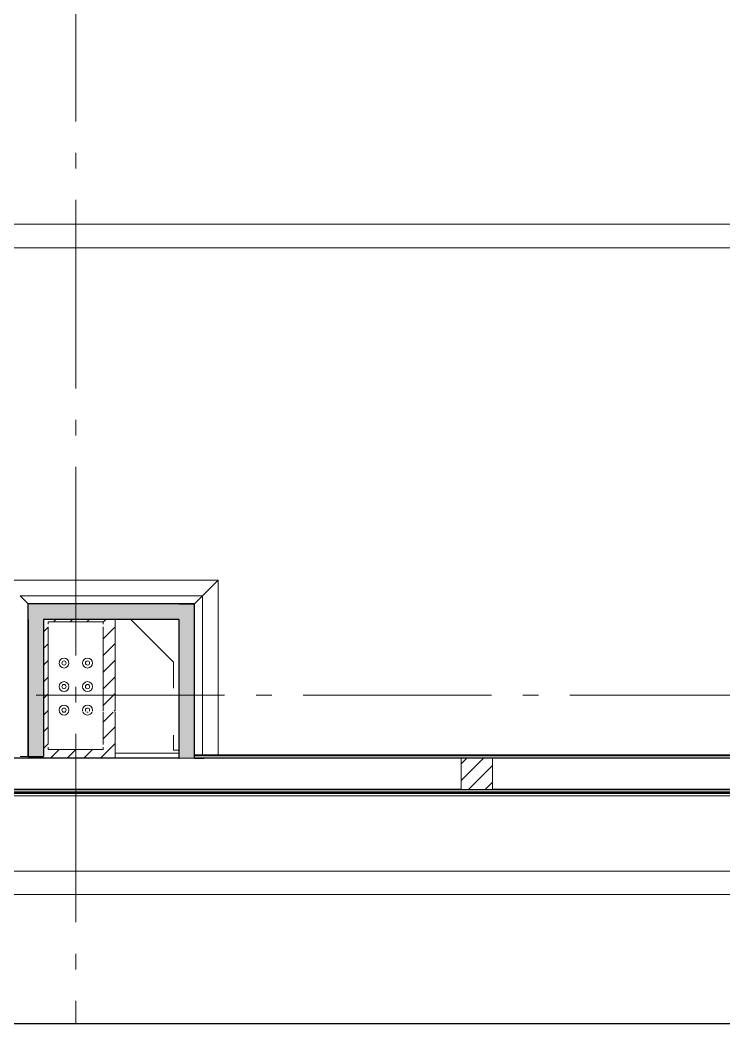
# Model space of a CAD drawing. Header units: millimetres. Extents: x -187347 to 135007, y -6415 to 292048.
# Drawn here: x -81295 to -76810, y -6038 to 355 of the extents above; entities that cross this region are included whole.
import ezdxf

# ---------------------------------------------------------------- set-up
doc = ezdxf.new("R2010")
doc.units = ezdxf.units.MM
doc.header["$LTSCALE"] = 100
doc.linetypes.add('Z_LINE-CNTR', pattern=[17, 12, -2, 1, -2])
for name, color, linetype, lineweight in [('A-FLOR', 7, 'Continuous', 5), ('A-WALL', 7, 'Continuous', 5), ('A-WALL-FNSH', 7, 'Continuous', 5), ('A-WALL-PATT', 7, 'Continuous', 5), ('S-BEAM', 7, 'Continuous', 5), ('S-COLS', 7, 'Continuous', 5), ('S-FSTN', 7, 'Continuous', 5), ('S-GRID', 7, 'Continuous', 5)]:
    doc.layers.add(name, color=color, linetype=linetype, lineweight=lineweight)
doc.layers.add('Tracklength', color=4, linetype='Continuous')
pattern_1 = [(45, (-212939.88, 104055), (-53.03301, 53.03301), [])]

# ---------------------------------------------------------------- blocks, each defined once
blk = doc.blocks.new('ODE_ST_M3_Base_Plate_Connection___Double_Row_14562_FREE_BOLT_LOD3 - BR630A-V281-BLOCK WORK - GROUND FLOOR PLAN - FOR SITE')
at = {"layer": 'S-FSTN'}
for p, q in [((-181.3, 406), (-181.3, 391)), ((168.7, 406), (-181.3, 406)), ((168.7, 391), (168.7, 406)), ((-181.3, 375), (-181.3, 168.8)), ((168.7, -375), (168.7, 375)), ((-181.3, 162.8), (-181.3, -375)), ((-181.3, -391), (-181.3, -406)), ((-181.3, -406), (168.7, -406)), ((168.7, -406), (168.7, -391))]:
    blk.add_line(p, q, dxfattribs=at)
blk = doc.blocks.new('Hex Head - 16mmØ BOLT-9650050-BLOCK WORK - GROUND FLOOR PLAN - FOR SITE')
at = {"layer": 'S-FSTN'}
for radius, start, end in [(31.7, 0, 180), (13.5, 0, 180), (31.7, 180, 360), (13.5, 180, 360)]:
    blk.add_arc((9.5, 0), radius, start, end, dxfattribs=at)
blk = doc.blocks.new('Hex Head - 30mmØ BOLT-30457600-BLOCK WORK - GROUND FLOOR PLAN - FOR SITE')
at = {"layer": 'S-FSTN'}
for radius, start, end in [(31.7, 0, 180), (13.5, 0, 180), (31.7, 180, 360), (13.5, 180, 360)]:
    blk.add_arc((9.5, 0), radius, start, end, dxfattribs=at)
blk = doc.blocks.new('Hex Head - 30mmØ BOLT-V282-BLOCK WORK - GROUND FLOOR PLAN - FOR SITE')
at = {"layer": 'S-FSTN'}
for radius, start, end in [(31.7, 0, 180), (13.5, 0, 180), (31.8, 180, 192.41253), (31.7, 203.97649, 336.02351), (13.5, 180, 210), (13.5, 255, 285), (13.5, 330, 360), (31.7, 347.58747, 360)]:
    blk.add_arc((9.5, 0), radius, start, end, dxfattribs=at)

msp = doc.modelspace()

# ---------------------------------------------------------------- hatches: boundary and pattern name
at = {"layer": 'A-WALL-PATT', "true_color": 0xb8ffa6}
h = msp.add_hatch(color=71, dxfattribs=at)
h.paths.add_polyline_path([(-81244.9, -4335), (-81244.1, -4335), (-81244.1, -3463), (-81244.9, -3463), (-81244.9, -3886.2)])
h.paths.add_polyline_path([(-81244.1, -3462.2), (-81244.1, -3363.8), (-81244.9, -3363.8), (-81244.9, -3462.2)])
h = msp.add_hatch(color=71, dxfattribs=at)
h.paths.add_polyline_path([(-80281.6, -3363.8), (-80183.2, -3363.8), (-80183.2, -3363), (-80281.6, -3363)])
h.paths.add_polyline_path([(-81047.4, -3363.8), (-80282.4, -3363.8), (-80282.4, -3363), (-81244.1, -3363), (-81244.1, -3363.8)])
at = {"layer": 'A-WALL-PATT'}
h = msp.add_hatch(dxfattribs=at)
h.set_pattern_fill('FP_647', color=256, angle=67.38013, style=0, pattern_type=2)
h.set_pattern_definition([(67.38, (-80759.564, -3443.189), (0.0003, 50.7995), [13.208, -647.192]), (67.38, (-80708.764, -3443.188), (0.0003, 50.79954), [13.208, -647.192]), (67.38, (-80657.964, -3443.19), (0.0003, 50.79954), [13.208, -647.192]), (67.38, (-80607.164, -3443.19), (0.0003, 50.79954), [13.208, -647.192]), (67.38, (-80556.364, -3443.189), (0.0003, 50.79954), [13.208, -647.192]), (112.249, (-80716.892, -3443.19), (0.00024, 50.8004), [12.075, -1195.427]), (112.249, (-80666.092, -3443.189), (0.00024, 50.8004), [12.075, -1195.427]), (112.249, (-80615.292, -3443.19), (0.00024, 50.80037), [12.075, -1195.427]), (112.249, (-80564.492, -3443.189), (0.00024, 50.80037), [12.075, -1195.427]), (112.249, (-80513.692, -3443.19), (0.00024, 50.80037), [12.075, -1195.427]), (112.249, (-80462.892, -3443.189), (0.00024, 50.80037), [12.075, -1195.427]), (112.2491, (-80412.092, -3443.189), (0.00024, 50.80037), [12.075, -1195.427]), (112.2491, (-80361.292, -3443.189), (0.00024, 50.80037), [12.075, -1195.427]), (112.2491, (-80310.492, -3443.189), (0.00024, 50.80037), [12.075, -1195.427]), (247.751, (-80729.592, -3432.013), (-0.0005, 50.8004), [12.075, -1195.427]), (247.751, (-80678.792, -3432.012), (-0.0005, 50.8004), [12.075, -1195.427]), (247.751, (-80627.992, -3432.013), (-0.0005, 50.80037), [12.075, -1195.427]), (247.751, (-80577.192, -3432.013), (-0.0005, 50.80037), [12.075, -1195.427]), (247.751, (-80526.392, -3432.013), (-0.0005, 50.80037), [12.075, -1195.427]), (247.751, (-80475.592, -3432.013), (-0.0005, 50.80037), [12.075, -1195.427]), (247.7511, (-80424.792, -3432.013), (-0.00048, 50.80037), [12.075, -1195.427]), (247.7511, (-80373.992, -3432.013), (-0.00048, 50.80037), [12.075, -1195.427]), (247.7511, (-80323.192, -3432.013), (-0.00048, 50.80037), [12.075, -1195.427]), (292.62, (-80747.372, -3430.997), (-0.00055, 50.79954), [13.208, -647.192]), (292.62, (-80696.572, -3430.997), (-0.00055, 50.79954), [13.208, -647.192]), (292.62, (-80645.772, -3430.997), (-0.00055, 50.79954), [13.208, -647.192]), (292.62, (-80594.972, -3430.997), (-0.00055, 50.79954), [13.208, -647.192]), (292.62, (-80544.172, -3430.997), (-0.00055, 50.79954), [13.208, -647.192]), (81.8701, (-80762.104, -3451.8254), (-7e-05, 50.79954), [3.592, -355.618]), (68.1986, (-80761.596, -3448.27), (-0.0002, 50.8005), [5.471, -268.095]), (68.1986, (-80710.796, -3448.269), (-0.0002, 50.8005), [5.471, -268.095]), (291.801, (-80742.292, -3443.189), (0.0004, 50.8005), [5.471, -268.095]), (291.801, (-80691.492, -3443.189), (0.0004, 50.8005), [5.471, -268.095]), (278.1301, (-80740.26, -3448.2694), (-0.00017, 50.79954), [3.592, -355.618]), (278.1301, (-80762.104, -3451.8254), (-0.00017, 50.79954), [3.592, -355.618]), (296.565, (-80761.596, -3455.381), (-0.0005, 50.7999), [3.408, -110.184]), (315, (-80760.07, -3458.43), (-0.0001, 50.8), [3.592, -68.25]), (326.31, (-80757.532, -3460.97), (-0.0005, 50.8), [1.832, -181.33]), (326.31, (-80706.732, -3460.97), (-0.0005, 50.8), [1.832, -181.33]), (326.31, (-80655.93, -3460.97), (-0.0005, 50.8), [1.832, -181.33]), (341.565, (-80756.008, -3461.985), (0.0002, 50.8), [1.676, -158.967]), (341.565, (-80705.21, -3461.985), (0.0002, 50.7998), [1.676, -158.967]), (341.565, (-80654.41, -3461.984), (0.0002, 50.7998), [1.676, -158.967]), (341.565, (-80754.484, -3462.493), (0.0002, 50.8), [1.676, -158.967]), (341.565, (-80703.684, -3462.493), (0.0002, 50.7998), [1.676, -158.967]), (341.565, (-80652.884, -3462.493), (0.0002, 50.7998), [1.676, -158.967]), (0.0001, (-80752.96, -3463), (-0.0001, 50.8), [4.064, -46.736]), (18.435, (-80748.896, -3463), (-0.0005, 50.8), [1.676, -158.967]), (18.435, (-80698.096, -3463), (-0.0005, 50.7998), [1.676, -158.967]), (18.435, (-80647.296, -3463), (-0.0005, 50.7998), [1.676, -158.967]), (18.435, (-80747.37, -3462.493), (-0.0005, 50.8), [1.676, -158.967]), (18.435, (-80696.57, -3462.493), (-0.0005, 50.7998), [1.676, -158.967]), (18.435, (-80645.772, -3462.493), (-0.0005, 50.7998), [1.676, -158.967]), (33.69, (-80745.85, -3461.985), (0.0002, 50.8), [1.832, -181.33]), (33.69, (-80695.05, -3461.985), (0.0002, 50.8), [1.832, -181.33]), (33.69, (-80644.25, -3461.985), (0.0002, 50.8), [1.832, -181.33]), (45, (-80744.324, -3460.97), (-0.0001, 50.8), [3.592, -68.25]), (63.435, (-80741.784, -3458.429), (0.0003, 50.7999), [3.408, -110.184]), (81.8701, (-80740.26, -3455.3804), (-7e-05, 50.79954), [3.592, -355.618]), (81.8701, (-80736.704, -3451.8246), (-7e-05, 50.79954), [3.592, -355.618]), (68.1986, (-80736.196, -3448.268), (-0.0002, 50.8005), [5.471, -268.095]), (68.1986, (-80685.396, -3448.27), (-0.0002, 50.8005), [5.471, -268.095]), (291.801, (-80716.892, -3443.19), (0.0004, 50.8005), [5.471, -268.095]), (291.801, (-80666.092, -3443.189), (0.0004, 50.8005), [5.471, -268.095]), (278.1301, (-80714.86, -3448.2686), (-0.00017, 50.79954), [3.592, -355.618]), (278.1301, (-80736.704, -3451.8246), (-0.00017, 50.79954), [3.592, -355.618]), (296.565, (-80736.196, -3455.38), (-0.0005, 50.7999), [3.408, -110.184]), (315, (-80734.672, -3458.43), (-0.0001, 50.8), [3.592, -68.25]), (326.31, (-80732.132, -3460.97), (-0.0005, 50.8), [1.832, -181.33]), (326.31, (-80681.33, -3460.97), (-0.0005, 50.8), [1.832, -181.33]), (326.31, (-80630.532, -3460.97), (-0.0005, 50.8), [1.832, -181.33]), (341.565, (-80730.61, -3461.985), (0.0002, 50.7998), [1.676, -158.967]), (341.565, (-80679.81, -3461.985), (0.0002, 50.7998), [1.676, -158.967]), (341.565, (-80629.01, -3461.985), (0.0002, 50.7998), [1.676, -158.967]), (341.565, (-80729.084, -3462.493), (0.0002, 50.7998), [1.676, -158.967]), (341.565, (-80678.284, -3462.49), (0.0002, 50.7998), [1.676, -158.967]), (341.565, (-80627.484, -3462.493), (0.0002, 50.7998), [1.676, -158.967]), (0.0001, (-80727.56, -3463), (-0.0001, 50.8), [4.064, -46.736]), (18.435, (-80723.496, -3463), (-0.0005, 50.7998), [1.676, -158.967]), (18.435, (-80672.696, -3463), (-0.0005, 50.7998), [1.676, -158.967]), (18.435, (-80621.896, -3463), (-0.0005, 50.7998), [1.676, -158.967]), (18.435, (-80721.97, -3462.493), (-0.0005, 50.7998), [1.676, -158.967]), (18.435, (-80671.17, -3462.493), (-0.0005, 50.7998), [1.676, -158.967]), (18.435, (-80620.37, -3462.493), (-0.0005, 50.7998), [1.676, -158.967]), (33.69, (-80720.45, -3461.984), (0.0002, 50.8), [1.832, -181.33]), (33.69, (-80669.648, -3461.985), (0.0002, 50.8), [1.832, -181.33]), (33.69, (-80618.85, -3461.985), (0.0002, 50.8), [1.832, -181.33]), (45, (-80718.924, -3460.97), (-0.0001, 50.8), [3.592, -68.25]), (63.435, (-80716.384, -3458.43), (0.0003, 50.7999), [3.408, -110.184]), (81.8701, (-80714.86, -3455.3805), (-7e-05, 50.79954), [3.592, -355.618]), (81.8701, (-80749.404, -3423.3765), (-7e-05, 50.79954), [3.592, -355.618]), (63.435, (-80748.896, -3419.82), (0.0003, 50.7999), [3.408, -110.184]), (45, (-80747.372, -3416.773), (-0.0001, 50.8), [3.592, -68.25]), (33.69, (-80744.83, -3414.233), (0.0002, 50.8), [1.832, -181.33]), (33.69, (-80694.032, -3414.233), (0.0002, 50.8), [1.832, -181.33]), (33.69, (-80643.232, -3414.233), (0.0002, 50.8), [1.832, -181.33]), (18.435, (-80743.31, -3413.217), (-0.0005, 50.8), [1.676, -158.967]), (18.435, (-80692.51, -3413.217), (-0.0005, 50.7998), [1.676, -158.967]), (18.435, (-80641.71, -3413.217), (-0.0005, 50.7998), [1.676, -158.967]), (18.435, (-80741.784, -3412.71), (-0.0005, 50.8), [1.676, -158.967]), (18.435, (-80690.984, -3412.71), (-0.0005, 50.7998), [1.676, -158.967]), (18.435, (-80640.184, -3412.71), (-0.0005, 50.7998), [1.676, -158.967]), (0.0001, (-80740.26, -3412.2), (-0.0001, 50.8), [4.064, -46.736]), (341.565, (-80736.196, -3412.2), (0.0002, 50.8), [1.676, -158.967]), (341.565, (-80685.396, -3412.2), (0.0002, 50.7998), [1.676, -158.967]), (341.565, (-80634.596, -3412.2), (0.0002, 50.7998), [1.676, -158.967]), (341.565, (-80734.67, -3412.71), (0.0002, 50.8), [1.676, -158.967]), (341.565, (-80683.87, -3412.71), (0.0002, 50.7998), [1.676, -158.967]), (341.565, (-80633.07, -3412.71), (0.0002, 50.7998), [1.676, -158.967]), (326.31, (-80733.15, -3413.216), (-0.0005, 50.8), [1.832, -181.33]), (326.31, (-80682.348, -3413.217), (-0.0005, 50.8), [1.832, -181.33]), (326.31, (-80631.55, -3413.217), (-0.0005, 50.8), [1.832, -181.33]), (315, (-80731.624, -3414.233), (-0.0001, 50.8), [3.592, -68.25]), (296.565, (-80729.084, -3416.773), (-0.0005, 50.7999), [3.408, -110.184]), (278.1301, (-80727.56, -3419.8205), (-0.00017, 50.79954), [3.592, -355.618]), (278.1301, (-80749.404, -3423.3765), (-0.00017, 50.79954), [3.592, -355.618]), (290.556, (-80748.896, -3426.933), (-0.0003, 50.8004), [4.34, -429.695]), (290.556, (-80698.096, -3426.933), (-0.0003, 50.8004), [4.34, -429.695]), (290.556, (-80647.296, -3426.933), (-0.0003, 50.8004), [4.34, -429.695]), (68.1986, (-80729.592, -3432.013), (-0.0002, 50.8005), [5.471, -268.095]), (68.1986, (-80678.792, -3432.012), (-0.0002, 50.8005), [5.471, -268.095]), (81.8701, (-80727.56, -3426.933), (-7e-05, 50.79954), [3.592, -355.618]), (0.0001, (-80763.63, -3412.2), (-0.0001, 50.8), [2.032, -48.768]), (341.565, (-80761.596, -3412.2), (0.0002, 50.8), [1.676, -158.967]), (341.565, (-80710.796, -3412.2), (0.0002, 50.7998), [1.676, -158.967]), (341.565, (-80659.996, -3412.2), (0.0002, 50.7998), [1.676, -158.967]), (341.565, (-80760.07, -3412.71), (0.0002, 50.8), [1.676, -158.967]), (341.565, (-80709.27, -3412.71), (0.0002, 50.7998), [1.676, -158.967]), (341.565, (-80658.47, -3412.71), (0.0002, 50.7998), [1.676, -158.967]), (326.31, (-80758.55, -3413.217), (-0.0005, 50.8), [1.832, -181.33]), (326.31, (-80707.75, -3413.217), (-0.0005, 50.8), [1.832, -181.33]), (326.31, (-80656.95, -3413.217), (-0.0005, 50.8), [1.832, -181.33]), (315, (-80757.024, -3414.233), (-0.0001, 50.8), [3.592, -68.25]), (296.565, (-80754.484, -3416.773), (-0.0005, 50.7999), [3.408, -110.184]), (278.1301, (-80752.96, -3419.8204), (-0.00017, 50.79954), [3.592, -355.618]), (69.444, (-80754.484, -3430.997), (7e-05, 50.8004), [4.34, -429.695]), (69.444, (-80703.684, -3430.996), (7e-05, 50.8004), [4.34, -429.695]), (69.444, (-80652.884, -3430.997), (7e-05, 50.8004), [4.34, -429.695]), (81.8701, (-80752.9596, -3426.933), (-7e-05, 50.79954), [3.592, -355.618]), (81.8701, (-80724.004, -3423.377), (-7e-05, 50.79954), [3.592, -355.618]), (63.435, (-80723.496, -3419.82), (0.0003, 50.7999), [3.408, -110.184]), (45, (-80721.972, -3416.772), (-0.0001, 50.8), [3.592, -68.25]), (33.69, (-80719.43, -3414.233), (0.0002, 50.8), [1.832, -181.33]), (33.69, (-80668.632, -3414.232), (0.0002, 50.8), [1.832, -181.33]), (33.69, (-80617.83, -3414.233), (0.0002, 50.8), [1.832, -181.33]), (18.435, (-80717.91, -3413.217), (-0.0005, 50.7998), [1.676, -158.967]), (18.435, (-80667.11, -3413.216), (-0.0005, 50.7998), [1.676, -158.967]), (18.435, (-80616.31, -3413.217), (-0.0005, 50.7998), [1.676, -158.967]), (18.435, (-80716.384, -3412.71), (-0.0005, 50.7998), [1.676, -158.967]), (18.435, (-80665.584, -3412.71), (-0.0005, 50.7998), [1.676, -158.967]), (18.435, (-80614.784, -3412.71), (-0.0005, 50.7998), [1.676, -158.967]), (0.0001, (-80714.86, -3412.2), (-0.0001, 50.8), [2.032, -48.768]), (278.1301, (-80724.004, -3423.377), (-0.00017, 50.79954), [3.592, -355.618]), (291.801, (-80723.496, -3426.933), (0.0004, 50.8005), [5.471, -268.095]), (291.801, (-80672.696, -3426.933), (0.0004, 50.8005), [5.471, -268.095])])
h.paths.add_polyline_path([(-80281.6, -3462.2), (-80281.6, -3363.8), (-81244.1, -3363.8), (-81244.1, -3462.2), (-80282.4, -3462.2)])
h = msp.add_hatch(dxfattribs=at)
h.set_pattern_fill('FP_648', color=256, angle=67.38013, style=0, pattern_type=2)
h.set_pattern_definition([(337.38, (-80262.566, -3858.065), (50.79954, -0.0003), [13.208, -647.192]), (337.38, (-80262.566, -3908.865), (50.79954, -0.0003), [13.208, -647.192]), (337.38, (-80262.566, -3959.665), (50.79954, -0.0003), [13.208, -647.192]), (337.38, (-80262.566, -4010.465), (50.79954, -0.0003), [13.208, -647.192]), (337.38, (-80262.566, -4061.265), (50.79954, -0.0003), [13.208, -647.192]), (22.249, (-80262.566, -3900.737), (50.8004, -0.00024), [12.075, -1195.427]), (22.249, (-80262.566, -3951.537), (50.8004, -0.00024), [12.075, -1195.427]), (22.249, (-80262.566, -4002.336), (50.80037, -0.00024), [12.075, -1195.427]), (22.249, (-80262.566, -4053.137), (50.80037, -0.00024), [12.075, -1195.427]), (22.249, (-80262.566, -4103.937), (50.80037, -0.00024), [12.075, -1195.427]), (22.249, (-80262.566, -4154.737), (50.80037, -0.00024), [12.075, -1195.427]), (22.2491, (-80262.566, -4205.537), (50.80037, -0.00024), [12.075, -1195.427]), (22.2491, (-80262.566, -4256.337), (50.80037, -0.00024), [12.075, -1195.427]), (22.2491, (-80262.566, -4307.137), (50.80037, -0.00024), [12.075, -1195.427]), (157.751, (-80251.39, -3888.037), (50.8004, 0.0005), [12.075, -1195.427]), (157.751, (-80251.39, -3938.837), (50.8004, 0.0005), [12.075, -1195.427]), (157.751, (-80251.39, -3989.637), (50.80037, 0.0005), [12.075, -1195.427]), (157.751, (-80251.39, -4040.437), (50.80037, 0.0005), [12.075, -1195.427]), (157.751, (-80251.39, -4091.237), (50.80037, 0.0005), [12.075, -1195.427]), (157.751, (-80251.39, -4142.037), (50.80037, 0.0005), [12.075, -1195.427]), (157.7511, (-80251.39, -4192.837), (50.80037, 0.00048), [12.075, -1195.427]), (157.7511, (-80251.39, -4243.636), (50.80037, 0.00048), [12.075, -1195.427]), (157.7511, (-80251.39, -4294.437), (50.80037, 0.00048), [12.075, -1195.427]), (202.62, (-80250.374, -3870.257), (50.79954, 0.00055), [13.208, -647.192]), (202.62, (-80250.374, -3921.057), (50.79954, 0.00055), [13.208, -647.192]), (202.62, (-80250.374, -3971.857), (50.79954, 0.00055), [13.208, -647.192]), (202.62, (-80250.374, -4022.657), (50.79954, 0.00055), [13.208, -647.192]), (202.62, (-80250.374, -4073.456), (50.79954, 0.00055), [13.208, -647.192]), (351.8701, (-80271.202, -3855.5245), (50.79954, 7e-05), [3.592, -355.618]), (338.198, (-80267.646, -3856.032), (50.8005, -0.0002), [5.471, -268.095]), (338.198, (-80267.646, -3906.833), (50.8005, -0.0002), [5.471, -268.095]), (201.801, (-80262.566, -3875.337), (50.8005, -0.0004), [5.471, -268.095]), (201.801, (-80262.566, -3926.137), (50.8005, -0.0004), [5.471, -268.095]), (188.1301, (-80267.646, -3877.3685), (50.79954, 0.00017), [3.592, -355.618]), (188.1301, (-80271.202, -3855.5245), (50.79954, 0.00017), [3.592, -355.618]), (206.565, (-80274.758, -3856.033), (50.7999, 0.0005), [3.408, -110.184]), (225, (-80277.806, -3857.557), (50.8, 0.0001), [3.592, -68.25]), (236.31, (-80280.346, -3860.096), (50.8, 0.0005), [1.832, -181.33]), (236.31, (-80280.346, -3910.897), (50.8, 0.0005), [1.832, -181.33]), (236.31, (-80280.346, -3961.697), (50.8, 0.0005), [1.832, -181.33]), (251.565, (-80281.36, -3861.62), (50.8, -0.0002), [1.676, -158.967]), (251.565, (-80281.36, -3912.42), (50.7998, -0.0002), [1.676, -158.967]), (251.565, (-80281.36, -3963.22), (50.7998, -0.0002), [1.676, -158.967]), (251.565, (-80281.87, -3863.145), (50.8, -0.0002), [1.676, -158.967]), (251.565, (-80281.87, -3913.944), (50.7998, -0.0002), [1.676, -158.967]), (251.565, (-80281.87, -3964.745), (50.7998, -0.0002), [1.676, -158.967]), (270, (-80282.38, -3864.67), (50.8, 0.0001), [4.064, -46.736]), (288.435, (-80282.38, -3868.733), (50.8, 0.0005), [1.676, -158.967]), (288.435, (-80282.38, -3919.533), (50.7998, 0.0005), [1.676, -158.967]), (288.435, (-80282.38, -3970.333), (50.7998, 0.0005), [1.676, -158.967]), (288.435, (-80281.87, -3870.257), (50.8, 0.0005), [1.676, -158.967]), (288.435, (-80281.87, -3921.057), (50.7998, 0.0005), [1.676, -158.967]), (288.435, (-80281.87, -3971.857), (50.7998, 0.0005), [1.676, -158.967]), (303.69, (-80281.362, -3871.78), (50.8, -0.0002), [1.832, -181.33]), (303.69, (-80281.36, -3922.58), (50.8, -0.0002), [1.832, -181.33]), (303.69, (-80281.362, -3973.38), (50.8, -0.0002), [1.832, -181.33]), (315, (-80280.346, -3873.304), (50.8, 0.0001), [3.592, -68.25]), (333.435, (-80277.806, -3875.845), (50.7999, -0.0003), [3.408, -110.184]), (351.8701, (-80274.758, -3877.3695), (50.79954, 7e-05), [3.592, -355.618]), (351.8701, (-80271.2016, -3880.925), (50.79954, 7e-05), [3.592, -355.618]), (338.198, (-80267.646, -3881.433), (50.8005, -0.0002), [5.471, -268.095]), (338.198, (-80267.646, -3932.233), (50.8005, -0.0002), [5.471, -268.095]), (201.801, (-80262.566, -3900.737), (50.8005, -0.0004), [5.471, -268.095]), (201.801, (-80262.566, -3951.537), (50.8005, -0.0004), [5.471, -268.095]), (188.1301, (-80267.6456, -3902.769), (50.79954, 0.00017), [3.592, -355.618]), (188.1301, (-80271.2016, -3880.925), (50.79954, 0.00017), [3.592, -355.618]), (206.565, (-80274.758, -3881.433), (50.7999, 0.0005), [3.408, -110.184]), (225, (-80277.806, -3882.957), (50.8, 0.0001), [3.592, -68.25]), (236.31, (-80280.346, -3885.497), (50.8, 0.0005), [1.832, -181.33]), (236.31, (-80280.346, -3936.297), (50.8, 0.0005), [1.832, -181.33]), (236.31, (-80280.346, -3987.097), (50.8, 0.0005), [1.832, -181.33]), (251.565, (-80281.36, -3887.02), (50.7998, -0.0002), [1.676, -158.967]), (251.565, (-80281.36, -3937.82), (50.7998, -0.0002), [1.676, -158.967]), (251.565, (-80281.36, -3988.62), (50.7998, -0.0002), [1.676, -158.967]), (251.565, (-80281.87, -3888.545), (50.7998, -0.0002), [1.676, -158.967]), (251.565, (-80281.87, -3939.345), (50.7998, -0.0002), [1.676, -158.967]), (251.565, (-80281.87, -3990.145), (50.7998, -0.0002), [1.676, -158.967]), (270, (-80282.38, -3890.07), (50.8, 0.0001), [4.064, -46.736]), (288.435, (-80282.38, -3894.133), (50.7998, 0.0005), [1.676, -158.967]), (288.435, (-80282.38, -3944.933), (50.7998, 0.0005), [1.676, -158.967]), (288.435, (-80282.38, -3995.73), (50.7998, 0.0005), [1.676, -158.967]), (288.435, (-80281.87, -3895.657), (50.7998, 0.0005), [1.676, -158.967]), (288.435, (-80281.87, -3946.457), (50.7998, 0.0005), [1.676, -158.967]), (288.435, (-80281.87, -3997.257), (50.7998, 0.0005), [1.676, -158.967]), (303.69, (-80281.36, -3897.18), (50.8, -0.0002), [1.832, -181.33]), (303.69, (-80281.36, -3947.98), (50.8, -0.0002), [1.832, -181.33]), (303.69, (-80281.362, -3998.78), (50.8, -0.0002), [1.832, -181.33]), (315, (-80280.346, -3898.705), (50.8, 0.0001), [3.592, -68.25]), (333.435, (-80277.806, -3901.245), (50.7999, -0.0003), [3.408, -110.184]), (351.8701, (-80274.758, -3902.769), (50.79954, 7e-05), [3.592, -355.618]), (351.8701, (-80242.754, -3868.225), (50.79954, 7e-05), [3.592, -355.618]), (333.435, (-80239.198, -3868.733), (50.7999, -0.0003), [3.408, -110.184]), (315, (-80236.15, -3870.256), (50.8, 0.0001), [3.592, -68.25]), (303.69, (-80233.61, -3872.797), (50.8, -0.0002), [1.832, -181.33]), (303.69, (-80233.61, -3923.596), (50.8, -0.0002), [1.832, -181.33]), (303.69, (-80233.61, -3974.397), (50.8, -0.0002), [1.832, -181.33]), (288.435, (-80232.594, -3874.32), (50.8, 0.0005), [1.676, -158.967]), (288.435, (-80232.594, -3925.12), (50.7998, 0.0005), [1.676, -158.967]), (288.435, (-80232.594, -3975.92), (50.7998, 0.0005), [1.676, -158.967]), (288.435, (-80232.086, -3875.845), (50.8, 0.0005), [1.676, -158.967]), (288.435, (-80232.086, -3926.645), (50.7998, 0.0005), [1.676, -158.967]), (288.435, (-80232.086, -3977.445), (50.7998, 0.0005), [1.676, -158.967]), (270, (-80231.58, -3877.37), (50.8, 0.0001), [4.064, -46.736]), (251.565, (-80231.58, -3881.433), (50.8, -0.0002), [1.676, -158.967]), (251.565, (-80231.58, -3932.233), (50.7998, -0.0002), [1.676, -158.967]), (251.565, (-80231.58, -3983.033), (50.7998, -0.0002), [1.676, -158.967]), (251.565, (-80232.086, -3882.956), (50.7998, -0.0002), [1.676, -158.967]), (251.565, (-80232.086, -3933.757), (50.7998, -0.0002), [1.676, -158.967]), (251.565, (-80232.086, -3984.557), (50.7998, -0.0002), [1.676, -158.967]), (236.31, (-80232.594, -3884.48), (50.8, 0.0005), [1.832, -181.33]), (236.31, (-80232.594, -3935.28), (50.8, 0.0005), [1.832, -181.33]), (236.31, (-80232.594, -3986.08), (50.8, 0.0005), [1.832, -181.33]), (225, (-80233.61, -3886.005), (50.8, 0.0001), [3.592, -68.25]), (206.565, (-80236.15, -3888.545), (50.7999, 0.0005), [3.408, -110.184]), (188.1301, (-80239.198, -3890.069), (50.79954, 0.00017), [3.592, -355.618]), (188.1301, (-80242.754, -3868.225), (50.79954, 0.00017), [3.592, -355.618]), (200.556, (-80246.31, -3868.733), (50.8004, 0.0003), [4.34, -429.695]), (200.556, (-80246.31, -3919.533), (50.8004, 0.0003), [4.34, -429.695]), (200.556, (-80246.31, -3970.333), (50.8004, 0.0003), [4.34, -429.695]), (338.198, (-80251.39, -3888.037), (50.8005, -0.0002), [5.471, -268.095]), (338.198, (-80251.39, -3938.837), (50.8005, -0.0002), [5.471, -268.095]), (351.8701, (-80246.31, -3890.069), (50.79954, 7e-05), [3.592, -355.618]), (270, (-80231.58, -3854), (50.8, 0.0001), [2.032, -48.768]), (251.565, (-80231.58, -3856.033), (50.8, -0.0002), [1.676, -158.967]), (251.565, (-80231.58, -3906.83), (50.7998, -0.0002), [1.676, -158.967]), (251.565, (-80231.58, -3957.633), (50.7998, -0.0002), [1.676, -158.967]), (251.565, (-80232.086, -3857.557), (50.8, -0.0002), [1.676, -158.967]), (251.565, (-80232.086, -3908.357), (50.7998, -0.0002), [1.676, -158.967]), (251.565, (-80232.086, -3959.157), (50.7998, -0.0002), [1.676, -158.967]), (236.31, (-80232.594, -3859.08), (50.8, 0.0005), [1.832, -181.33]), (236.31, (-80232.594, -3909.88), (50.8, 0.0005), [1.832, -181.33]), (236.31, (-80232.594, -3960.68), (50.8, 0.0005), [1.832, -181.33]), (225, (-80233.61, -3860.605), (50.8, 0.0001), [3.592, -68.25]), (206.565, (-80236.15, -3863.145), (50.7999, 0.0005), [3.408, -110.184]), (188.1301, (-80239.198, -3864.6695), (50.79954, 0.00017), [3.592, -355.618]), (339.444, (-80250.374, -3863.145), (50.8004, -7e-05), [4.34, -429.695]), (339.444, (-80250.374, -3913.945), (50.8004, -7e-05), [4.34, -429.695]), (339.444, (-80250.374, -3964.745), (50.8004, -7e-05), [4.34, -429.695]), (351.8701, (-80246.31, -3864.669), (50.79954, 7e-05), [3.592, -355.618]), (351.8701, (-80242.754, -3893.625), (50.79954, 7e-05), [3.592, -355.618]), (333.435, (-80239.198, -3894.133), (50.7999, -0.0003), [3.408, -110.184]), (315, (-80236.15, -3895.657), (50.8, 0.0001), [3.592, -68.25]), (303.69, (-80233.61, -3898.197), (50.8, -0.0002), [1.832, -181.33]), (303.69, (-80233.61, -3948.997), (50.8, -0.0002), [1.832, -181.33]), (303.69, (-80233.61, -3999.797), (50.8, -0.0002), [1.832, -181.33]), (288.435, (-80232.594, -3899.72), (50.7998, 0.0005), [1.676, -158.967]), (288.435, (-80232.594, -3950.52), (50.7998, 0.0005), [1.676, -158.967]), (288.435, (-80232.594, -4001.32), (50.7998, 0.0005), [1.676, -158.967]), (288.435, (-80232.086, -3901.245), (50.7998, 0.0005), [1.676, -158.967]), (288.435, (-80232.086, -3952.045), (50.7998, 0.0005), [1.676, -158.967]), (288.435, (-80232.086, -4002.845), (50.7998, 0.0005), [1.676, -158.967]), (270, (-80231.58, -3902.77), (50.8, 0.0001), [2.032, -48.768]), (188.1301, (-80242.754, -3893.625), (50.79954, 0.00017), [3.592, -355.618]), (201.801, (-80246.31, -3894.133), (50.8005, -0.0004), [5.471, -268.095]), (201.801, (-80246.31, -3944.933), (50.8005, -0.0004), [5.471, -268.095])])
h.paths.add_polyline_path([(-80183.2, -4345), (-80183.2, -3363.8), (-80281.6, -3363.8), (-80281.6, -4345)])
at = {"layer": 'A-WALL-PATT', "true_color": 0xb8ffa6}
for points in [[(-80182.4, -4325), (-80182.4, -3363.8), (-80183.2, -3363.8), (-80183.2, -4325)], [(-80282.4, -3463), (-80282.4, -3462.2), (-81145.7, -3462.2), (-81144.9, -3463), (-80677.1, -3463)], [(-81144.9, -4335), (-81144.9, -3463), (-81145.7, -3463), (-81145.7, -4335)], [(-80282.4, -4345), (-80281.6, -4345), (-80281.6, -3462.2), (-80282.4, -3463), (-80282.4, -3886.2)]]:
    msp.add_hatch(color=71, dxfattribs=at).paths.add_polyline_path(points)
at = {"layer": 'A-WALL-PATT'}
h = msp.add_hatch(dxfattribs=at)
h.set_pattern_fill('FP_646', color=256, angle=67.38013, style=0, pattern_type=2)
h.set_pattern_definition([(157.38, (-81164.69, -3894.937), (-50.7995, 0.0003), [13.208, -647.192]), (157.38, (-81164.69, -3844.136), (-50.79954, 0.0003), [13.208, -647.192]), (157.38, (-81164.69, -3793.337), (-50.79954, 0.0003), [13.208, -647.192]), (157.38, (-81164.69, -3742.537), (-50.79954, 0.0003), [13.208, -647.192]), (157.38, (-81164.69, -3691.737), (-50.79954, 0.0003), [13.208, -647.192]), (202.249, (-81164.69, -3852.265), (-50.8004, 0.00024), [12.075, -1195.427]), (202.249, (-81164.69, -3801.465), (-50.8004, 0.00024), [12.075, -1195.427]), (202.249, (-81164.69, -3750.665), (-50.8004, 0.00024), [12.075, -1195.427]), (202.249, (-81164.69, -3699.865), (-50.80037, 0.00024), [12.075, -1195.427]), (202.249, (-81164.69, -3649.065), (-50.80037, 0.00024), [12.075, -1195.427]), (202.249, (-81164.69, -3598.265), (-50.80037, 0.00024), [12.075, -1195.427]), (202.249, (-81164.69, -3547.465), (-50.80037, 0.00024), [12.075, -1195.427]), (202.2491, (-81164.69, -3496.665), (-50.80037, 0.00024), [12.075, -1195.427]), (202.2491, (-81164.69, -3445.865), (-50.80037, 0.00024), [12.075, -1195.427]), (337.751, (-81175.866, -3864.965), (-50.8004, -0.0005), [12.075, -1195.427]), (337.751, (-81175.866, -3814.164), (-50.8004, -0.0005), [12.075, -1195.427]), (337.751, (-81175.866, -3763.365), (-50.8004, -0.0005), [12.075, -1195.427]), (337.751, (-81175.866, -3712.565), (-50.80037, -0.0005), [12.075, -1195.427]), (337.751, (-81175.866, -3661.765), (-50.80037, -0.0005), [12.075, -1195.427]), (337.751, (-81175.866, -3610.965), (-50.80037, -0.0005), [12.075, -1195.427]), (337.751, (-81175.866, -3560.165), (-50.80037, -0.0005), [12.075, -1195.427]), (337.7511, (-81175.866, -3509.365), (-50.80037, -0.00048), [12.075, -1195.427]), (337.7511, (-81175.866, -3458.565), (-50.80037, -0.00048), [12.075, -1195.427]), (22.62, (-81176.882, -3882.745), (-50.7995, -0.00055), [13.208, -647.192]), (22.62, (-81176.882, -3831.945), (-50.79954, -0.00055), [13.208, -647.192]), (22.62, (-81176.882, -3781.145), (-50.79954, -0.00055), [13.208, -647.192]), (22.62, (-81176.882, -3730.345), (-50.79954, -0.00055), [13.208, -647.192]), (22.62, (-81176.882, -3679.545), (-50.79954, -0.00055), [13.208, -647.192]), (171.8701, (-81156.0544, -3897.477), (-50.79954, -7e-05), [3.592, -355.618]), (158.198, (-81159.61, -3896.97), (-50.8005, 0.0002), [5.471, -268.095]), (158.198, (-81159.61, -3846.169), (-50.8005, 0.0002), [5.471, -268.095]), (21.801, (-81164.69, -3877.665), (-50.8005, 0.0004), [5.471, -268.095]), (21.801, (-81164.69, -3826.865), (-50.8005, 0.0004), [5.471, -268.095]), (8.1301, (-81159.6104, -3875.633), (-50.79954, -0.00017), [3.592, -355.618]), (8.1301, (-81156.0544, -3897.477), (-50.79954, -0.00017), [3.592, -355.618]), (26.565, (-81152.498, -3896.969), (-50.7999, -0.0005), [3.408, -110.184]), (45, (-81149.45, -3895.445), (-50.8, -0.0001), [3.592, -68.25]), (56.31, (-81146.91, -3892.905), (-50.8, -0.0005), [1.832, -181.33]), (56.31, (-81146.91, -3842.105), (-50.8, -0.0005), [1.832, -181.33]), (56.31, (-81146.91, -3791.305), (-50.8, -0.0005), [1.832, -181.33]), (71.565, (-81145.894, -3891.38), (-50.8, 0.0002), [1.676, -158.967]), (71.565, (-81145.894, -3840.58), (-50.8, 0.0002), [1.676, -158.967]), (71.565, (-81145.894, -3789.78), (-50.7998, 0.0002), [1.676, -158.967]), (71.565, (-81145.386, -3889.857), (-50.8, 0.0002), [1.676, -158.967]), (71.565, (-81145.386, -3839.057), (-50.8, 0.0002), [1.676, -158.967]), (71.565, (-81145.386, -3788.257), (-50.7998, 0.0002), [1.676, -158.967]), (90, (-81144.88, -3888.333), (-50.8, -0.0001), [4.064, -46.736]), (108.435, (-81144.878, -3884.27), (-50.8, -0.0005), [1.676, -158.967]), (108.435, (-81144.88, -3833.47), (-50.8, -0.0005), [1.676, -158.967]), (108.435, (-81144.88, -3782.67), (-50.7998, -0.0005), [1.676, -158.967]), (108.435, (-81145.386, -3882.745), (-50.8, -0.0005), [1.676, -158.967]), (108.435, (-81145.386, -3831.945), (-50.8, -0.0005), [1.676, -158.967]), (108.435, (-81145.386, -3781.145), (-50.7998, -0.0005), [1.676, -158.967]), (123.69, (-81145.894, -3881.22), (-50.8, 0.0002), [1.832, -181.33]), (123.69, (-81145.894, -3830.42), (-50.8, 0.0002), [1.832, -181.33]), (123.69, (-81145.894, -3779.62), (-50.8, 0.0002), [1.832, -181.33]), (135, (-81146.91, -3879.697), (-50.8, -0.0001), [3.592, -68.25]), (153.435, (-81149.45, -3877.157), (-50.7999, 0.0003), [3.408, -110.184]), (171.8701, (-81152.498, -3875.6324), (-50.79954, -7e-05), [3.592, -355.618]), (171.8701, (-81156.054, -3872.077), (-50.79954, -7e-05), [3.592, -355.618]), (158.198, (-81159.61, -3871.568), (-50.8005, 0.0002), [5.471, -268.095]), (158.198, (-81159.61, -3820.769), (-50.8005, 0.0002), [5.471, -268.095]), (21.801, (-81164.69, -3852.265), (-50.8005, 0.0004), [5.471, -268.095]), (21.801, (-81164.69, -3801.465), (-50.8005, 0.0004), [5.471, -268.095]), (8.1301, (-81159.61, -3850.233), (-50.79954, -0.00017), [3.592, -355.618]), (8.1301, (-81156.054, -3872.077), (-50.79954, -0.00017), [3.592, -355.618]), (26.565, (-81152.498, -3871.569), (-50.7999, -0.0005), [3.408, -110.184]), (45, (-81149.45, -3870.045), (-50.8, -0.0001), [3.592, -68.25]), (56.31, (-81146.91, -3867.504), (-50.8, -0.0005), [1.832, -181.33]), (56.31, (-81146.91, -3816.705), (-50.8, -0.0005), [1.832, -181.33]), (56.31, (-81146.91, -3765.905), (-50.8, -0.0005), [1.832, -181.33]), (71.565, (-81145.894, -3865.98), (-50.8, 0.0002), [1.676, -158.967]), (71.565, (-81145.894, -3815.18), (-50.7998, 0.0002), [1.676, -158.967]), (71.565, (-81145.894, -3764.38), (-50.7998, 0.0002), [1.676, -158.967]), (71.565, (-81145.386, -3864.457), (-50.8, 0.0002), [1.676, -158.967]), (71.565, (-81145.386, -3813.656), (-50.7998, 0.0002), [1.676, -158.967]), (71.565, (-81145.386, -3762.857), (-50.7998, 0.0002), [1.676, -158.967]), (90, (-81144.88, -3862.933), (-50.8, -0.0001), [4.064, -46.736]), (108.435, (-81144.88, -3858.87), (-50.8, -0.0005), [1.676, -158.967]), (108.435, (-81144.88, -3808.07), (-50.7998, -0.0005), [1.676, -158.967]), (108.435, (-81144.88, -3757.27), (-50.7998, -0.0005), [1.676, -158.967]), (108.435, (-81145.386, -3857.345), (-50.8, -0.0005), [1.676, -158.967]), (108.435, (-81145.386, -3806.545), (-50.7998, -0.0005), [1.676, -158.967]), (108.435, (-81145.386, -3755.745), (-50.7998, -0.0005), [1.676, -158.967]), (123.69, (-81145.894, -3855.82), (-50.8, 0.0002), [1.832, -181.33]), (123.69, (-81145.894, -3805.02), (-50.8, 0.0002), [1.832, -181.33]), (123.69, (-81145.894, -3754.22), (-50.8, 0.0002), [1.832, -181.33]), (135, (-81146.91, -3854.296), (-50.8, -0.0001), [3.592, -68.25]), (153.435, (-81149.45, -3851.757), (-50.7999, 0.0003), [3.408, -110.184]), (171.8701, (-81152.498, -3850.2326), (-50.79954, -7e-05), [3.592, -355.618]), (171.8701, (-81184.502, -3884.7766), (-50.79954, -7e-05), [3.592, -355.618]), (153.435, (-81188.058, -3884.269), (-50.7999, 0.0003), [3.408, -110.184]), (135, (-81191.106, -3882.745), (-50.8, -0.0001), [3.592, -68.25]), (123.69, (-81193.646, -3880.205), (-50.8, 0.0002), [1.832, -181.33]), (123.69, (-81193.646, -3829.405), (-50.8, 0.0002), [1.832, -181.33]), (123.69, (-81193.646, -3778.605), (-50.8, 0.0002), [1.832, -181.33]), (108.435, (-81194.66, -3878.68), (-50.8, -0.0005), [1.676, -158.967]), (108.435, (-81194.66, -3827.88), (-50.8, -0.0005), [1.676, -158.967]), (108.435, (-81194.66, -3777.08), (-50.7998, -0.0005), [1.676, -158.967]), (108.435, (-81195.17, -3877.157), (-50.8, -0.0005), [1.676, -158.967]), (108.435, (-81195.17, -3826.357), (-50.8, -0.0005), [1.676, -158.967]), (108.435, (-81195.17, -3775.557), (-50.7998, -0.0005), [1.676, -158.967]), (90, (-81195.68, -3875.633), (-50.8, -0.0001), [4.064, -46.736]), (71.565, (-81195.68, -3871.57), (-50.8, 0.0002), [1.676, -158.967]), (71.565, (-81195.68, -3820.77), (-50.8, 0.0002), [1.676, -158.967]), (71.565, (-81195.68, -3769.97), (-50.7998, 0.0002), [1.676, -158.967]), (71.565, (-81195.17, -3870.045), (-50.8, 0.0002), [1.676, -158.967]), (71.565, (-81195.17, -3819.245), (-50.8, 0.0002), [1.676, -158.967]), (71.565, (-81195.17, -3768.445), (-50.7998, 0.0002), [1.676, -158.967]), (56.31, (-81194.662, -3868.52), (-50.8, -0.0005), [1.832, -181.33]), (56.31, (-81194.66, -3817.72), (-50.8, -0.0005), [1.832, -181.33]), (56.31, (-81194.662, -3766.92), (-50.8, -0.0005), [1.832, -181.33]), (45, (-81193.646, -3866.997), (-50.8, -0.0001), [3.592, -68.25]), (26.565, (-81191.106, -3864.457), (-50.7999, -0.0005), [3.408, -110.184]), (8.1301, (-81188.058, -3862.9326), (-50.79954, -0.00017), [3.592, -355.618]), (8.1301, (-81184.502, -3884.7766), (-50.79954, -0.00017), [3.592, -355.618]), (20.556, (-81180.946, -3884.27), (-50.8004, -0.0003), [4.34, -429.695]), (20.556, (-81180.946, -3833.469), (-50.8004, -0.0003), [4.34, -429.695]), (20.556, (-81180.946, -3782.669), (-50.8004, -0.0003), [4.34, -429.695]), (158.198, (-81175.866, -3864.965), (-50.8005, 0.0002), [5.471, -268.095]), (158.198, (-81175.866, -3814.164), (-50.8005, 0.0002), [5.471, -268.095]), (171.8701, (-81180.946, -3862.933), (-50.79954, -7e-05), [3.592, -355.618]), (90, (-81195.68, -3899), (-50.8, -0.0001), [2.032, -48.768]), (71.565, (-81195.68, -3896.97), (-50.8, 0.0002), [1.676, -158.967]), (71.565, (-81195.68, -3846.17), (-50.8, 0.0002), [1.676, -158.967]), (71.565, (-81195.68, -3795.37), (-50.7998, 0.0002), [1.676, -158.967]), (71.565, (-81195.17, -3895.445), (-50.8, 0.0002), [1.676, -158.967]), (71.565, (-81195.17, -3844.644), (-50.8, 0.0002), [1.676, -158.967]), (71.565, (-81195.17, -3793.845), (-50.7998, 0.0002), [1.676, -158.967]), (56.31, (-81194.66, -3893.92), (-50.8, -0.0005), [1.832, -181.33]), (56.31, (-81194.66, -3843.12), (-50.8, -0.0005), [1.832, -181.33]), (56.31, (-81194.66, -3792.32), (-50.8, -0.0005), [1.832, -181.33]), (45, (-81193.646, -3892.397), (-50.8, -0.0001), [3.592, -68.25]), (26.565, (-81191.106, -3889.857), (-50.7999, -0.0005), [3.408, -110.184]), (8.1301, (-81188.058, -3888.3324), (-50.79954, -0.00017), [3.592, -355.618]), (159.444, (-81176.882, -3889.857), (-50.8004, 7e-05), [4.34, -429.695]), (159.444, (-81176.882, -3839.056), (-50.8004, 7e-05), [4.34, -429.695]), (159.444, (-81176.882, -3788.257), (-50.8004, 7e-05), [4.34, -429.695]), (171.8701, (-81180.946, -3888.333), (-50.79954, -7e-05), [3.592, -355.618]), (171.8701, (-81184.502, -3859.377), (-50.79954, -7e-05), [3.592, -355.618]), (153.435, (-81188.058, -3858.87), (-50.7999, 0.0003), [3.408, -110.184]), (135, (-81191.106, -3857.344), (-50.8, -0.0001), [3.592, -68.25]), (123.69, (-81193.646, -3854.805), (-50.8, 0.0002), [1.832, -181.33]), (123.69, (-81193.646, -3804.004), (-50.8, 0.0002), [1.832, -181.33]), (123.69, (-81193.646, -3753.205), (-50.8, 0.0002), [1.832, -181.33]), (108.435, (-81194.66, -3853.28), (-50.8, -0.0005), [1.676, -158.967]), (108.435, (-81194.66, -3802.48), (-50.7998, -0.0005), [1.676, -158.967]), (108.435, (-81194.66, -3751.68), (-50.7998, -0.0005), [1.676, -158.967]), (108.435, (-81195.17, -3851.757), (-50.8, -0.0005), [1.676, -158.967]), (108.435, (-81195.17, -3800.957), (-50.7998, -0.0005), [1.676, -158.967]), (108.435, (-81195.17, -3750.157), (-50.7998, -0.0005), [1.676, -158.967]), (90, (-81195.68, -3850.233), (-50.8, -0.0001), [2.032, -48.768]), (8.1301, (-81184.502, -3859.377), (-50.79954, -0.00017), [3.592, -355.618]), (21.801, (-81180.946, -3858.87), (-50.8005, 0.0004), [5.471, -268.095]), (21.801, (-81180.946, -3808.069), (-50.8005, 0.0004), [5.471, -268.095])])
h.paths.add_polyline_path([(-81145.7, -4335), (-81145.7, -3462.2), (-81244.1, -3462.2), (-81244.1, -4335)])
at = {"layer": 'A-WALL-PATT', "true_color": 0xff8040}
msp.add_hatch(color=11, dxfattribs=at).paths.add_polyline_path([(-75696.6, -4330), (-75696.6, -4325), (-80183.2, -4325), (-80183.2, -4330), (-75697.4, -4330)])
at = {"layer": 'S-COLS'}
h = msp.add_hatch(dxfattribs=at)
h.set_pattern_fill('FP_1528', color=256, style=0, pattern_type=2)
h.set_pattern_definition(pattern_1)
h.paths.add_polyline_path([(-81047.4, -4345), (-80689.9, -4345), (-80689.9, -4052.8), (-80764.9, -4052.8), (-80764.9, -4290), (-81114.9, -4290), (-81114.9, -3478), (-80764.9, -3478), (-80764.9, -4046.8), (-80689.9, -4046.8), (-80689.9, -3463), (-81144.9, -3463), (-81144.9, -4335), (-81189.9, -4335), (-81189.9, -4345), (-81129.9, -4345)])
at = {"layer": 'S-COLS', "true_color": 0xc0c0c0}
h = msp.add_hatch(dxfattribs=at)
h.set_pattern_fill('FP_1528', color=9, style=0, pattern_type=2)
h.set_pattern_definition(pattern_1)
h.paths.add_polyline_path([(-78284.9, -4545), (-78284.9, -4345), (-78484.9, -4345), (-78484.9, -4545)])

# ---------------------------------------------------------------- linework, layer by layer
at = {"layer": 'A-FLOR'}
for p, q in [((-89691.4, -946), (-18064, -946)), ((-18064, -1096), (-89691.4, -1096)), ((-80589, -3463), (-80317.1, -3734.9)), ((-80317.1, -3734.9), (-80317.1, -3899.8)), ((-80317.1, -4199.8), (-80317.1, -4295)), ((-80317.1, -4295), (-80282.4, -4295)), ((-74949.9, -4585), (-89691.4, -4585)), ((-66527.7, -5065), (-89691.4, -5065)), ((-89691.4, -5215), (-66589.9, -5215))]:
    msp.add_line(p, q, dxfattribs=at)
at = {"layer": 'A-WALL'}
for p, q in [((-80032.4, -3213), (-81394.9, -3213)), ((-80132.4, -3313), (-80032.4, -3213)), ((-80032.4, -3213), (-80132.4, -3313)), ((-80032.4, -4325), (-80032.4, -3213)), ((-81244.1, -3363.8), (-81294.9, -3313)), ((-81294.9, -3313), (-81244.1, -3363.8)), ((-80132.4, -3313), (-81294.9, -3313)), ((-80183.2, -3363.8), (-80132.4, -3313)), ((-80132.4, -3313), (-80183.2, -3363.8)), ((-80132.4, -4325), (-80132.4, -3313)), ((-81244.1, -3363), (-81244.9, -3363)), ((-81244.9, -3363), (-81244.9, -3363.8)), ((-80182.4, -3363), (-80183.2, -3363)), ((-80182.4, -3363.8), (-80182.4, -3363)), ((-81244.9, -4335), (-81294.9, -4335)), ((-80281.6, -4345), (-80183.2, -4345)), ((-80182.4, -4325), (-80183.2, -4325)), ((-80182.4, -4330), (-80183.2, -4330)), ((-75697.4, -4330), (-80182.4, -4330)), ((-78484.9, -4545), (-78484.9, -4345)), ((-78284.9, -4345), (-78284.9, -4545)), ((-89691.4, -4560), (-65784.9, -4560)), ((-65789.9, -4570), (-89691.4, -4570))]:
    msp.add_line(p, q, dxfattribs=at)
at = {"layer": 'A-WALL', "lineweight": 25}
for p, q in [((-81244.9, -3363.8), (-81244.9, -3462.2)), ((-81244.1, -3363.8), (-81244.9, -3363.8)), ((-81244.1, -3363.8), (-81244.1, -3363)), ((-81244.1, -3462.2), (-81244.1, -3363.8)), ((-80282.4, -3363.8), (-81244.1, -3363.8)), ((-80281.6, -3363), (-80282.4, -3363)), ((-80282.4, -3363.8), (-80281.6, -3363.8)), ((-80281.6, -3363), (-80281.6, -3363.8)), ((-80183.2, -3363), (-80281.6, -3363)), ((-80281.6, -3363.8), (-80183.2, -3363.8)), ((-80183.2, -3363.8), (-80183.2, -3363)), ((-80183.2, -3363.8), (-80182.4, -3363.8)), ((-80183.2, -4325), (-80183.2, -3363.8)), ((-81244.9, -3462.2), (-81244.9, -3463)), ((-81244.9, -3462.2), (-81244.1, -3462.2)), ((-81244.1, -3463), (-81244.1, -3462.2)), ((-81244.1, -3463), (-81244.1, -4335)), ((-81145.7, -3463), (-81145.7, -3462.2)), ((-80282.4, -3462.2), (-81145.7, -3462.2)), ((-81145.7, -3463), (-81145.7, -4335)), ((-80282.4, -3462.2), (-80281.6, -3462.2)), ((-80281.6, -4345), (-80281.6, -3462.2)), ((-80282.4, -4345), (-85484.9, -4345)), ((-81244.1, -4335), (-81145.7, -4335)), ((-80282.4, -4345), (-80281.6, -4345)), ((-80183.2, -4330), (-80183.2, -4325)), ((-80183.2, -4330), (-80183.2, -4325)), ((-80183.2, -4345), (-80183.2, -4330)), ((-80183.2, -4345), (-80183.2, -4330)), ((-80182.4, -4345), (-80183.2, -4345)), ((-80121.2, -4345), (-80182.4, -4345)), ((-80182.4, -4345), (-80121.2, -4345)), ((-78484.9, -4345), (-80121.2, -4345)), ((-75758.6, -4345), (-78284.9, -4345)), ((-85484.9, -4545), (-80183.2, -4545)), ((-78484.9, -4545), (-85484.9, -4545)), ((-80183.2, -4545), (-80121.2, -4545)), ((-80121.2, -4545), (-78484.9, -4545)), ((-78284.9, -4545), (-75758.6, -4545)), ((-71284.9, -4545), (-78284.9, -4545))]:
    msp.add_line(p, q, dxfattribs=at)
at = {"layer": 'A-WALL-FNSH'}
for p, q in [((-80282.4, -3363), (-81244.9, -3363)), ((-81244.9, -3363), (-81244.9, -3363.8)), ((-80281.6, -3363), (-80282.4, -3363)), ((-80182.4, -3363), (-80183.2, -3363)), ((-80182.4, -4325), (-80182.4, -3363)), ((-81244.9, -3462.2), (-81244.9, -3463)), ((-81244.9, -3463), (-81244.9, -4335)), ((-81144.9, -4335), (-81144.9, -3463)), ((-81144.9, -3463), (-80282.4, -3463)), ((-80282.4, -3463), (-80282.4, -4345)), ((-81244.9, -4335), (-81244.1, -4335)), ((-81145.7, -4335), (-81144.9, -4335)), ((-75697.4, -4325), (-80182.4, -4325)), ((-80121.2, -4345), (-78484.9, -4345)), ((-78484.9, -4345), (-78284.9, -4345)), ((-78284.9, -4345), (-75758.6, -4345)), ((-89691.4, -4565), (-65789.9, -4565)), ((-78284.9, -4545), (-78484.9, -4545))]:
    msp.add_line(p, q, dxfattribs=at)
at = {"layer": 'S-BEAM'}
for p, q in [((-81189.9, -4345), (-81189.9, -4335)), ((-80689.9, -4315), (-80689.9, -4345)), ((-80282.4, -4315), (-80689.9, -4315))]:
    msp.add_line(p, q, dxfattribs=at)
at = {"layer": 'S-COLS'}
for p, q in [((-80689.9, -3463), (-80689.9, -4046.8)), ((-80689.9, -4052.8), (-80689.9, -4315)), ((-81189.9, -4345), (-81189.9, -4335)), ((-80689.9, -4315), (-80689.9, -4345)), ((-78484.9, -4345), (-78484.9, -4545)), ((-78284.9, -4545), (-78284.9, -4345))]:
    msp.add_line(p, q, dxfattribs=at)
at = {"layer": 'S-COLS', "lineweight": 25}
for p, q in [((-78284.9, -4345), (-78484.9, -4345)), ((-78484.9, -4545), (-78284.9, -4545))]:
    msp.add_line(p, q, dxfattribs=at)
at = {"layer": 'S-GRID', "color": 152, "linetype": 'Z_LINE-CNTR'}
for p, q in [((-80939.9, 111408.8), (-80939.9, -6038.2)), ((-89691.4, -3945), (-18064, -3945))]:
    msp.add_line(p, q, dxfattribs=at)
at = {"layer": 'Tracklength'}
msp.add_lwpolyline([(-89691.4, 120387.9), (-18064, 120387.9), (-18064, -6038.2), (-89691.4, -6038.2)], close=True, dxfattribs=at)

# ---------------------------------------------------------------- block references
at = {"layer": 'S-FSTN', "lineweight": 5, "rotation": 180}
msp.add_blockref('ODE_ST_M3_Base_Plate_Connection___Double_Row_14562_FREE_BOLT_LOD3 - BR630A-V281-BLOCK WORK - GROUND FLOOR PLAN - FOR SITE', (-80946.2, -3884), dxfattribs=at)
at = {"layer": 'S-FSTN', "lineweight": 5, "extrusion": (0, 0, -1)}
for name, p in [('Hex Head - 16mmØ BOLT-9650050-BLOCK WORK - GROUND FLOOR PLAN - FOR SITE', (81005.4, -3740)), ('Hex Head - 30mmØ BOLT-30457600-BLOCK WORK - GROUND FLOOR PLAN - FOR SITE', (80855.4, -3740)), ('Hex Head - 16mmØ BOLT-9650050-BLOCK WORK - GROUND FLOOR PLAN - FOR SITE', (81005.4, -3890)), ('Hex Head - 30mmØ BOLT-30457600-BLOCK WORK - GROUND FLOOR PLAN - FOR SITE', (80855.4, -3890)), ('Hex Head - 16mmØ BOLT-9650050-BLOCK WORK - GROUND FLOOR PLAN - FOR SITE', (81005.4, -4040)), ('Hex Head - 30mmØ BOLT-V282-BLOCK WORK - GROUND FLOOR PLAN - FOR SITE', (80855.4, -4040))]:
    msp.add_blockref(name, p, dxfattribs=at)

doc.saveas('drawing.dxf')
